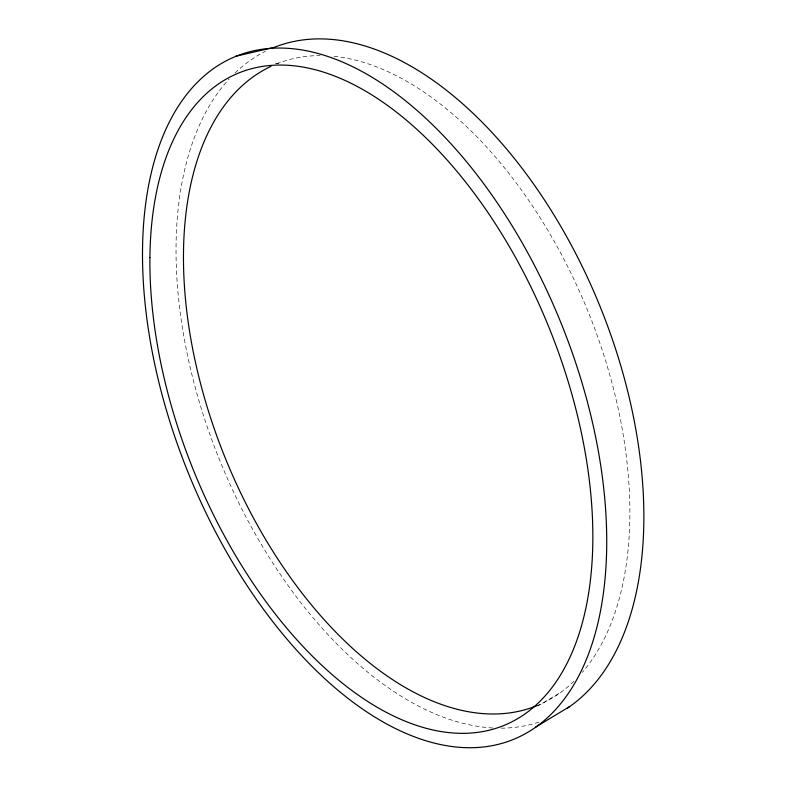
<?xml version="1.0" encoding="UTF-8"?>
<svg xmlns="http://www.w3.org/2000/svg" width="786" height="786" viewBox="0 0 786 786"><rect width="100%" height="100%" fill="white"/><g stroke="black" fill="none" stroke-linecap="round" stroke-linejoin="round"><path stroke-width="0.59" stroke-dasharray="3.93 2.95" d="M537.801 706.025L560.624 692.486M275.188 63.902L278.765 63.047M538.872 722.108A362.493 205.136 67.9 0 1 500.073 728.17M492.822 727.974A362.493 205.136 67.9 0 1 220.041 461.097A362.493 205.136 67.9 0 1 229.099 79.052M235.024 72.98A362.493 205.136 67.9 0 1 265.57 51.257M276.534 63.921A346.292 195.635 67.9 0 1 320.138 55.59M334.07 56.307A346.292 195.635 67.9 0 1 588.488 312.582A346.292 195.635 67.9 0 1 582.249 672.433M573.908 681.295A346.292 195.635 67.9 0 1 536.907 705.69"/><path stroke-width="1.18" d="M535.472 727.217L569.644 706.594M236.006 56.209L274.363 47.317A362.493 205.136 67.9 0 1 591.907 287.263A362.493 205.136 67.9 0 1 567.58 708.019M536.907 705.69A346.292 195.635 67.9 0 1 227.468 463.406A346.292 195.635 67.9 0 1 271.023 66.338M142.561 246.912A368.663 200.882 67.9 0 0 485.728 746.7A368.663 200.882 67.9 0 0 495.298 199.958A368.663 200.882 67.9 0 0 142.561 246.912M149.91 257.553A352.157 191.558 67.9 0 0 479.264 732.139A352.157 191.558 67.9 0 0 484.687 207.818A352.157 191.558 67.9 0 0 149.91 257.553"/></g></svg>
